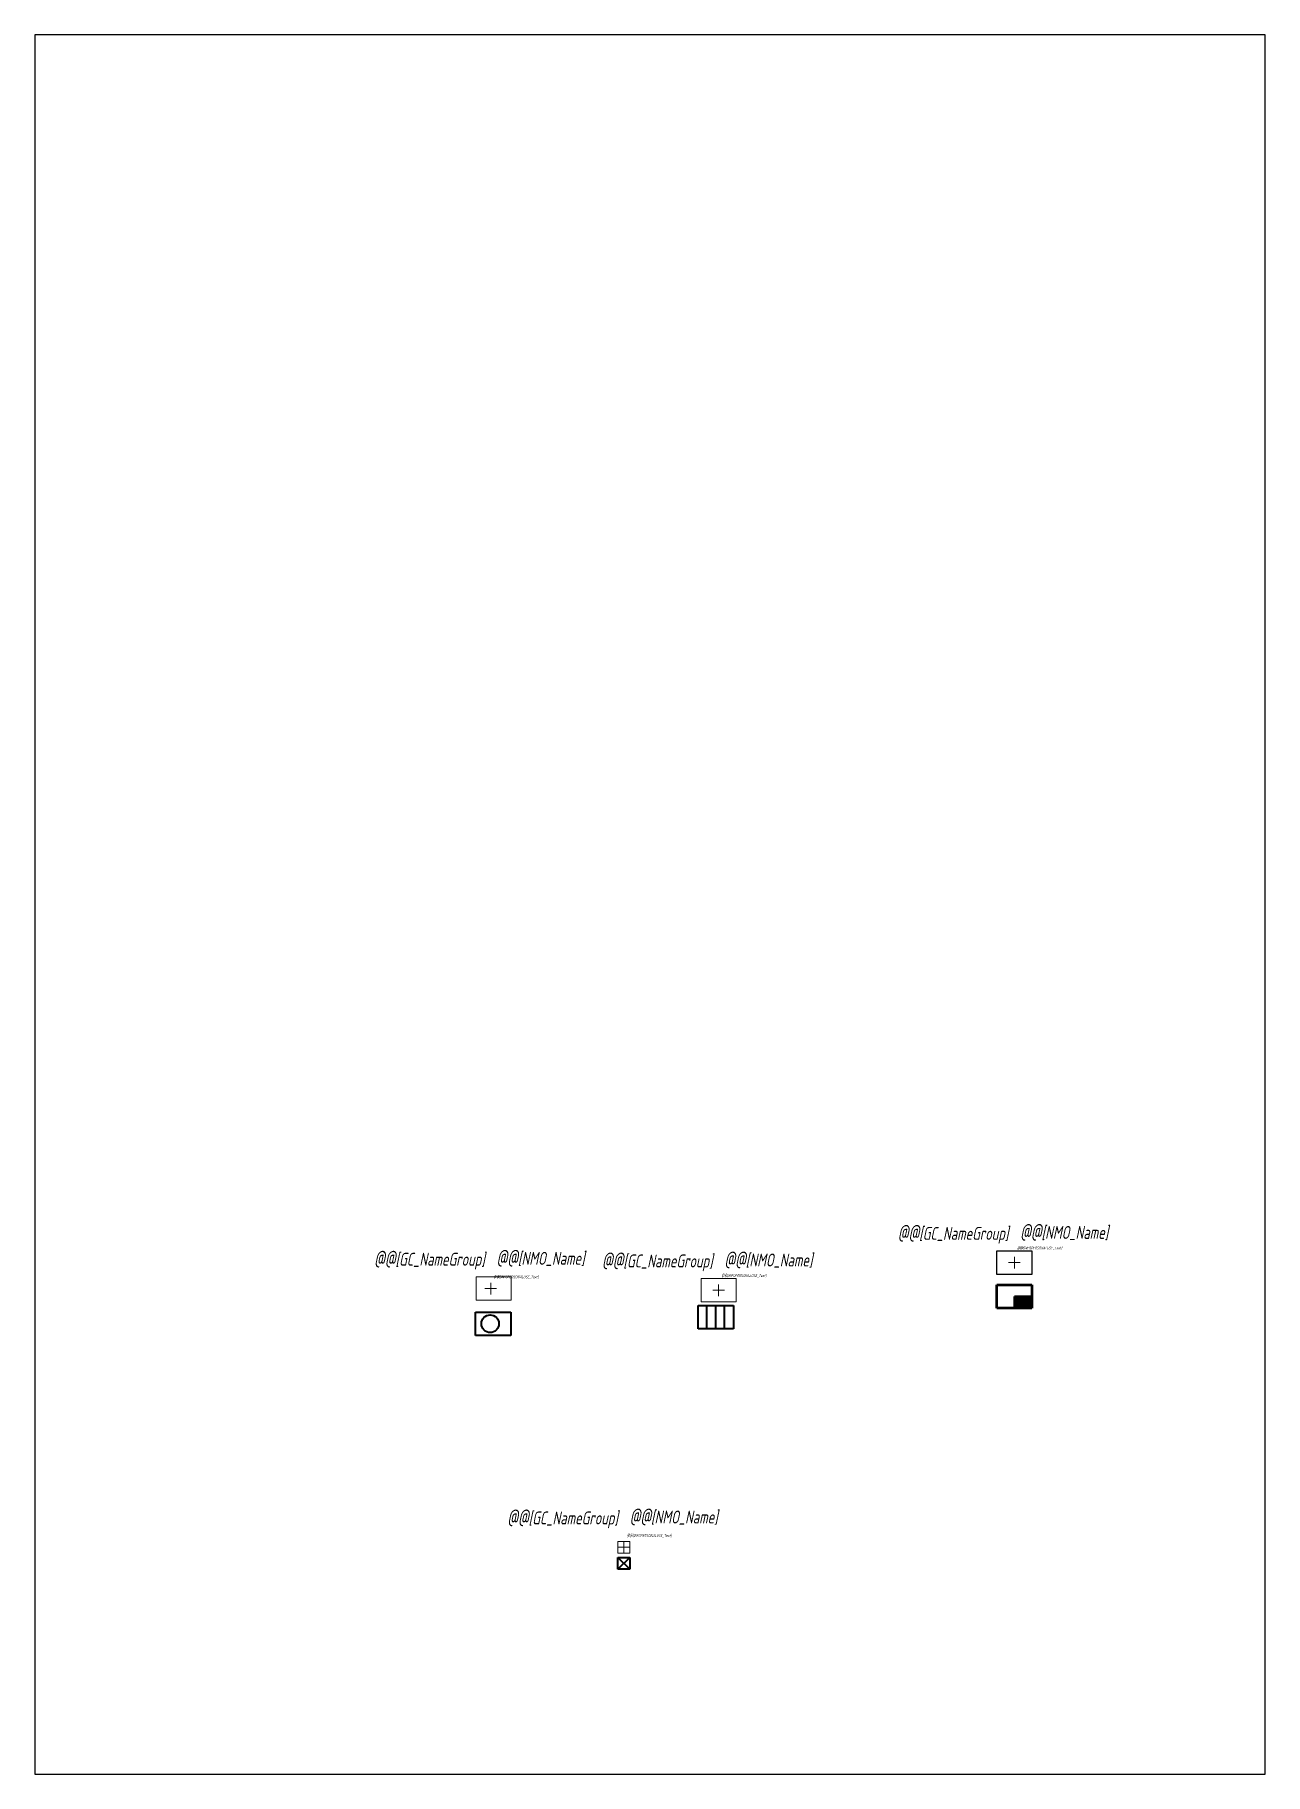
# Model space of a CAD drawing. Header units: inches. Extents: x -69 to 141, y -44 to 253.
import ezdxf
from ezdxf.enums import TextEntityAlignment as Align

# ---------------------------------------------------------------- set-up
doc = ezdxf.new("R2010")
doc.units = ezdxf.units.IN
doc.header["$MEASUREMENT"] = 0
doc.layers.add('EL_DEVICE', color=1, linetype='Continuous', lineweight=25)
doc.layers.add('EL_DEVICE_NAME', color=7, linetype='Continuous', lineweight=9)
doc.layers.add('EL_DEVICE_DISABLED', color=3, linetype='Continuous', lineweight=25, plot=False)
doc.layers.add('SYS_DEVICE_BORDER', color=7, linetype='Continuous', lineweight=9, plot=False)
doc.layers.add('ShtampPaper', color=7, linetype='Continuous')
doc.styles.add('VELEC_R2_5', font='isocpeur.ttf', dxfattribs={"width": 0.7, "oblique": 12, "height": 2.2})

# ---------------------------------------------------------------- blocks, each defined once
blk = doc.blocks.new('DEVICE_CONNECTOR_SQUARE')
at = {"layer": 'EL_DEVICE', "lineweight": 5}
for p, q in [((-1, 0), (1, 0)), ((0, 1), (0, -1))]:
    blk.add_line(p, q, dxfattribs=at)
blk = doc.blocks.new('DEVICE_VEL_POWER_MOTOR')
at = {"layer": 'SYS_DEVICE_BORDER'}
for p, q in [((-2.5, 2), (3.5, 2)), ((-2.5, -2), (-2.5, 2)), ((3.5, 2), (3.5, -2)), ((3.5, -2), (-2.5, -2))]:
    blk.add_line(p, q, dxfattribs=at)
at = {"ltscale": 100}
blk.add_blockref('DEVICE_CONNECTOR_SQUARE', (0, 0), dxfattribs=at)
at = {"layer": 'EL_DEVICE_DISABLED', "style": 'VELEC_R2_5', "oblique": 12, "width": 0.7}
blk.add_text('@@[INFOPERSONALUSE_Text]', height=0.5, dxfattribs=at).set_placement((0.5, 2), align=Align.MIDDLE_LEFT)
at = {"layer": 'EL_DEVICE_NAME', "color": 0, "style": 'VELEC_R2_5', "oblique": 12, "width": 0.7}
blk.add_text('@@[GC_NameGroup]', height=2.2, dxfattribs=at).set_placement((-1, 5), align=Align.MIDDLE_RIGHT)
at = {"layer": 'EL_DEVICE_NAME', "color": 0, "insert": (1, 5), "char_height": 2.2, "attachment_point": 4, "style": 'VELEC_R2_5'}
blk.add_mtext_dynamic_manual_height_columns('@@[NMO_Name]', width=12.8281, gutter_width=1, heights=[0], dxfattribs=at)
blk = doc.blocks.new('VEL_POWER_MOTOR')
at = {"layer": 'EL_DEVICE', "color": 0, "lineweight": 40}
for p, q in [((-2.5, 2), (3.5, 2)), ((-2.5, -2), (-2.5, 2)), ((3.5, 2), (3.5, -2)), ((3.5, -2), (-2.5, -2))]:
    blk.add_line(p, q, dxfattribs=at)
blk.add_circle((0, 0), 1.5, dxfattribs=at)
blk = doc.blocks.new('VEL_POWER_HEATER')
at = {"layer": 'EL_DEVICE', "color": 0, "lineweight": 40}
for p, q in [((-3, 2.01), (3, 2.01)), ((-3, -1.99), (-3, 2.01)), ((-1.5, -1.99), (-1.5, 2.01)), ((0, -1.99), (0, 1.99)), ((1.5, -1.99), (1.5, 2.01)), ((3, 2.01), (3, -1.99)), ((3, -1.99), (-3, -1.99))]:
    blk.add_line(p, q, dxfattribs=at)
blk = doc.blocks.new('DEVICE_VEL_POWER_HEATER')
at = {"layer": 'SYS_DEVICE_BORDER'}
for p, q in [((-3, 2), (3, 2)), ((-3, -2), (-3, 2)), ((3, 2), (3, -2)), ((3, -2), (-3, -2))]:
    blk.add_line(p, q, dxfattribs=at)
at = {"layer": 'EL_DEVICE', "ltscale": 100}
blk.add_blockref('DEVICE_CONNECTOR_SQUARE', (0, 0), dxfattribs=at)
at = {"layer": 'EL_DEVICE_DISABLED', "style": 'VELEC_R2_5', "oblique": 12, "width": 0.7}
blk.add_text('@@[INFOPERSONALUSE_Text]', height=0.5, dxfattribs=at).set_placement((0.5, 2.5), align=Align.MIDDLE_LEFT)
at = {"layer": 'EL_DEVICE_NAME', "color": 0, "style": 'VELEC_R2_5', "oblique": 12, "width": 0.7}
blk.add_text('@@[GC_NameGroup]', height=2.2, dxfattribs=at).set_placement((-1, 5), align=Align.MIDDLE_RIGHT)
at = {"layer": 'EL_DEVICE_NAME', "color": 0, "insert": (1, 5), "char_height": 2.2, "attachment_point": 4, "style": 'VELEC_R2_5'}
blk.add_mtext_dynamic_manual_height_columns('@@[NMO_Name]', width=12.8281, gutter_width=1, heights=[0], dxfattribs=at)
blk = doc.blocks.new('VEL_POWER_BU')
at = {"layer": 'EL_DEVICE', "color": 0, "lineweight": 40}
for p, q in [((-1, 1), (1, 1)), ((-1, -1), (-1, 1)), ((-1, 1), (1, -1)), ((1, 1), (-1, -1)), ((1, 1), (1, -1)), ((1, -1), (-1, -1))]:
    blk.add_line(p, q, dxfattribs=at)
blk = doc.blocks.new('DEVICE_VEL_POWER_BU')
at = {"layer": 'SYS_DEVICE_BORDER'}
for p, q in [((-1, 1), (-1, -1)), ((1, 1), (-1, 1)), ((1, 1), (1, -1)), ((1, -1), (-1, -1))]:
    blk.add_line(p, q, dxfattribs=at)
at = {"layer": 'EL_DEVICE', "ltscale": 100, "rotation": 270}
blk.add_blockref('DEVICE_CONNECTOR_SQUARE', (0, 0), dxfattribs=at)
at = {"layer": 'EL_DEVICE_DISABLED', "style": 'VELEC_R2_5', "oblique": 12, "width": 0.7}
blk.add_text('@@[INFOPERSONALUSE_Text]', height=0.5, dxfattribs=at).set_placement((0.5, 2), align=Align.MIDDLE_LEFT)
at = {"layer": 'EL_DEVICE_NAME', "color": 0, "style": 'VELEC_R2_5', "oblique": 12, "width": 0.7}
blk.add_text('@@[GC_NameGroup]', height=2.2, dxfattribs=at).set_placement((-1, 5), align=Align.MIDDLE_RIGHT)
at = {"layer": 'EL_DEVICE_NAME', "color": 0, "insert": (1, 5), "char_height": 2.2, "attachment_point": 4, "style": 'VELEC_R2_5'}
blk.add_mtext_dynamic_manual_height_columns('@@[NMO_Name]', width=12.8281, gutter_width=1, heights=[0], dxfattribs=at)
blk = doc.blocks.new('DEVICE_VEL_POWER_ARK')
at = {"layer": 'SYS_DEVICE_BORDER'}
for p, q in [((-3, 2), (3, 2)), ((-3, -2), (-3, 2)), ((3, 2), (3, -2)), ((3, -2), (-3, -2))]:
    blk.add_line(p, q, dxfattribs=at)
at = {"layer": 'EL_DEVICE', "ltscale": 100}
blk.add_blockref('DEVICE_CONNECTOR_SQUARE', (0, 0), dxfattribs=at)
at = {"layer": 'EL_DEVICE_DISABLED', "style": 'VELEC_R2_5', "oblique": 12, "width": 0.7}
blk.add_text('@@[INFOPERSONALUSE_Text]', height=0.5, dxfattribs=at).set_placement((0.5, 2.5), align=Align.MIDDLE_LEFT)
at = {"layer": 'EL_DEVICE_NAME', "color": 0, "style": 'VELEC_R2_5', "oblique": 12, "width": 0.7}
blk.add_text('@@[GC_NameGroup]', height=2.2, dxfattribs=at).set_placement((-1, 5), align=Align.MIDDLE_RIGHT)
at = {"layer": 'EL_DEVICE_NAME', "color": 0, "insert": (1, 5), "char_height": 2.2, "attachment_point": 4, "style": 'VELEC_R2_5'}
blk.add_mtext_dynamic_manual_height_columns('@@[NMO_Name]', width=12.8281, gutter_width=1, heights=[0], dxfattribs=at)
blk = doc.blocks.new('VEL_POWER_ARK')
at = {"layer": 'EL_DEVICE', "color": 0, "lineweight": 50}
for p, q in [((-3, 2), (3, 2)), ((-3, -2), (-3, 2)), ((0, 0), (0, -2)), ((0, 0), (3, 0)), ((3, 2), (3, -2)), ((3, -2), (-3, -2))]:
    blk.add_line(p, q, dxfattribs=at)
blk.add_lwpolyline([(0, -1, 2, 2, 0), (3, -1, 0, 0, 0)], format="xyseb", dxfattribs=at)

msp = doc.modelspace()

# ---------------------------------------------------------------- linework, layer by layer
msp.add_lwpolyline([(95.29, 44.92), (101.29, 44.92), (101.29, 40.92), (95.29, 40.92)], close=True)
at = {"layer": 'ShtampPaper', "ltscale": 100}
msp.add_lwpolyline([(-68.89, -44.42), (141.11, -44.42), (141.11, 252.58), (-68.89, 252.58), (-68.89, -44.42)], dxfattribs=at)

# ---------------------------------------------------------------- block references
at = {"layer": 'EL_DEVICE', "ltscale": 100}
for name, p in [('DEVICE_VEL_POWER_ARK', (98.29, 42.92)), ('VEL_POWER_ARK', (98.29, 37.15))]:
    msp.add_blockref(name, p, dxfattribs=at)
at = {"layer": 'EL_DEVICE'}
for name, p in [('DEVICE_VEL_POWER_MOTOR', (8.92, 38.5)), ('DEVICE_VEL_POWER_HEATER', (47.81, 38.21)), ('VEL_POWER_MOTOR', (8.83, 32.49)), ('VEL_POWER_HEATER', (47.33, 33.61)), ('DEVICE_VEL_POWER_BU', (31.64, -5.67)), ('VEL_POWER_BU', (31.64, -8.4))]:
    msp.add_blockref(name, p, dxfattribs=at)

doc.saveas('drawing.dxf')
